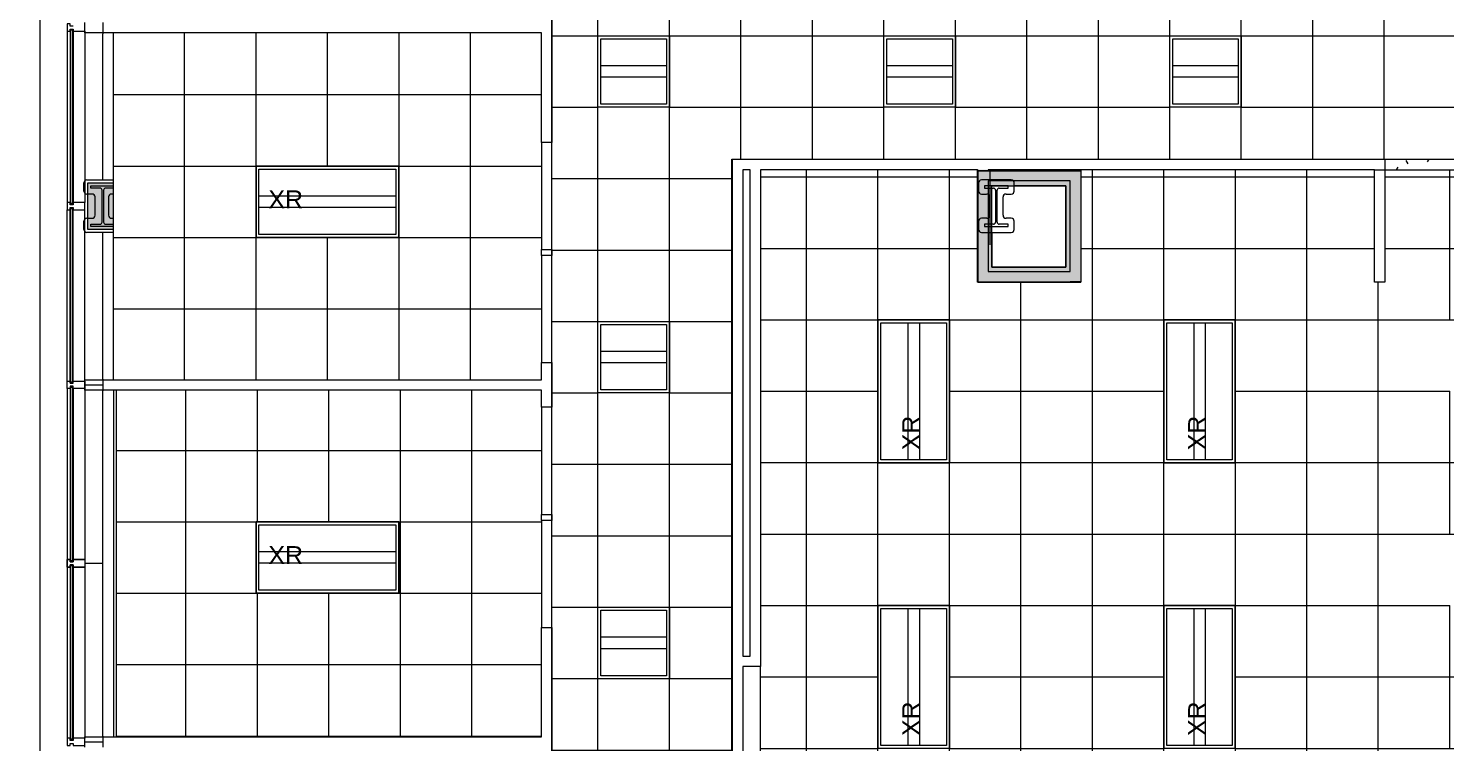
# Model space of a CAD drawing. Header units: inches. Extents: x 1724 to 6154, y -664 to 702.
# Drawn here: x 1724.3 to 2200.1, y -42.9 to 197.1 of the extents above; entities that cross this region are included whole.
import ezdxf

# ---------------------------------------------------------------- set-up
doc = ezdxf.new("R2010")
doc.units = ezdxf.units.IN
doc.header["$MEASUREMENT"] = 0
doc.linetypes.add('IMPORT-Hidden 1_8_', pattern=[0.1875, 0.125, -0.0625])
doc.layers.get('Defpoints').update_dxf_attribs({"color": 250, "lineweight": 9})
for name, color, linetype, lineweight in [('A-ANNO-NOTE', 131, 'Continuous', 9), ('A-CLNG', 13, 'Continuous', 9), ('A-CLNG-PATT', 13, 'Continuous', 9), ('A-DETL-HDLN', 250, 'IMPORT-Hidden 1_8_', 9), ('A-WALL', 250, 'Continuous', 9), ('A-WALL-PATT', 111, 'Continuous', 13), ('B-BASE', 250, 'Continuous', 9), ('E-LITE-EQPM', 33, 'Continuous', 9), ('I-WALL', 2, 'Continuous', 9), ('NABCA_dwg', 8, 'Continuous', 9), ('NB-WIND-EXT', 250, 'Continuous', 9)]:
    doc.layers.add(name, color=color, linetype=linetype, lineweight=lineweight)
doc.styles.add('Arial', font='arial.ttf', dxfattribs={"height": 6})

# ---------------------------------------------------------------- blocks, each defined once
blk = doc.blocks.new('Rectangular Ceiling Light - Recessed - New 2_x2_ - BASKET-2442823-Reflected Ceiling Plan')
at = {"layer": 'E-LITE-EQPM', "lineweight": 20}
for p, q in [((-12.74, -14.34), (-12.74, 9.66)), ((-12.74, 9.66), (11.26, 9.66)), ((-12.74, -14.34), (-12.74, 9.66)), ((-12.74, 9.66), (11.26, 9.66)), ((11.26, 9.66), (11.26, -14.34)), ((11.26, 9.66), (11.26, -14.34)), ((-11.74, -13.34), (-11.74, 8.66)), ((-11.74, 8.66), (10.26, 8.66)), ((10.26, 8.66), (10.26, -13.34)), ((10.26, -0.42), (-11.74, -0.42)), ((10.26, -4.26), (-11.74, -4.26)), ((10.26, -13.34), (-11.74, -13.34)), ((11.26, -14.34), (-12.74, -14.34)), ((11.26, -14.34), (-12.74, -14.34))]:
    blk.add_line(p, q, dxfattribs=at)
blk = doc.blocks.new('Rectangular Ceiling Light - Recessed - Existing Relocated 2_x4_ - BASKET-2505325-Reflected Ceiling Plan')
at = {"layer": 'E-LITE-EQPM', "lineweight": 20}
for p, q in [((-24.74, -14.34), (-24.74, 9.66)), ((-24.74, 9.66), (23.26, 9.66)), ((23.26, 9.66), (23.26, -14.34)), ((-23.74, -13.34), (-23.74, 8.66)), ((-23.74, 8.66), (22.26, 8.66)), ((22.26, 8.66), (22.26, -13.34)), ((22.26, -0.42), (-23.74, -0.42)), ((22.26, -4.26), (-23.74, -4.26)), ((22.26, -13.34), (-23.74, -13.34)), ((23.26, -14.34), (-24.74, -14.34))]:
    blk.add_line(p, q, dxfattribs=at)
blk = doc.blocks.new('NABCA_dwg_MA-2900-8th-120718_dwg-2391440-New Construction - Test Fit Plan-2421454-Reflected Ceiling Plan')
at = {"layer": 'B-BASE'}
h = blk.add_hatch(color=256, dxfattribs=at)
h.paths.add_polyline_path([(-8054.69, -3128.6), (-8024.86, -3128.6), (-8024.86, -3091.27), (-8059.44, -3091.31), (-8059.44, -3128.6), (-8056, -3128.6)], flags=0)
h.paths.add_polyline_path([(-8054.69, -3123.6), (-8054.69, -3096.27), (-8029.86, -3096.27), (-8029.86, -3123.6), (-8046.23, -3123.6)], flags=0)
blk.add_hatch(color=256, dxfattribs=at).paths.add_polyline_path([(-8349.59, -3110.93), (-8349.59, -3095.27), (-8358.21, -3095.27), (-8358.21, -3110.93), (-8349.66, -3110.93)], flags=0)
at = {"layer": 'A-WALL', "color": 10, "lineweight": 30}
blk.add_line((-8024.86, -3128.6), (-8028.36, -3128.6), dxfattribs=at)
at = {"layer": 'B-BASE'}
for p, q in [((-8365.21, -3044.35), (-8365.21, -3101.85)), ((-8363.41, -3043.98), (-8364.01, -3043.98)), ((-8359.21, -3044.35), (-8359.21, -3041.85)), ((-8359.21, -3044.35), (-8359.21, -3044.85)), ((-8359.21, -3044.85), (-8359.21, -3101.85)), ((-8353.21, -3094.27), (-8353.21, -3045.19)), ((-8059.44, -3091.27), (-8024.86, -3091.27)), ((-8024.86, -3091.27), (-8059.44, -3091.27)), ((-8359.55, -3098.02), (-8359.55, -3095.27)), ((-8358.55, -3094.27), (-8349.59, -3094.27)), ((-8353.46, -3108.43), (-8353.46, -3097.77)), ((-8352.96, -3097.77), (-8352.96, -3108.43)), ((-8349.59, -3097.02), (-8352.21, -3097.02)), ((-8059.19, -3095.27), (-8059.19, -3098.02)), ((-8048.19, -3094.27), (-8058.19, -3094.27)), ((-8056, -3097.02), (-8054.19, -3097.02)), ((-8053.44, -3097.77), (-8053.44, -3108.43)), ((-8052.94, -3108.43), (-8052.94, -3097.77)), ((-8047.19, -3098.02), (-8047.19, -3095.27)), ((-8363.41, -3102.23), (-8364.01, -3102.23)), ((-8356.8, -3099.02), (-8358.55, -3099.02)), ((-8355.8, -3106.18), (-8355.8, -3100.02)), ((-8351.3, -3100.02), (-8351.3, -3106.18)), ((-8349.59, -3099.02), (-8350.3, -3099.02)), ((-8058.19, -3099.02), (-8056.45, -3099.02)), ((-8055.44, -3100.02), (-8055.44, -3106.18)), ((-8050.94, -3106.18), (-8050.94, -3100.02)), ((-8049.94, -3099.02), (-8048.19, -3099.02)), ((-8365.21, -3161.86), (-8365.21, -3104.35)), ((-8363.41, -3103.98), (-8364.01, -3103.98)), ((-8359.21, -3161.42), (-8359.21, -3104.35)), ((-8358.55, -3107.18), (-8356.8, -3107.18)), ((-8350.3, -3107.18), (-8349.59, -3107.18)), ((-8056.44, -3107.18), (-8058.19, -3107.18)), ((-8048.19, -3107.18), (-8049.94, -3107.18)), ((-8359.55, -3110.93), (-8359.55, -3108.18)), ((-8349.59, -3111.93), (-8358.55, -3111.93)), ((-8353.21, -3161.17), (-8353.21, -3111.93)), ((-8352.21, -3109.18), (-8349.59, -3109.18)), ((-8059.19, -3108.18), (-8059.19, -3110.93)), ((-8058.19, -3111.93), (-8056, -3111.93)), ((-8054.19, -3109.18), (-8056, -3109.18)), ((-8056, -3111.93), (-8048.19, -3111.93)), ((-8047.19, -3110.93), (-8047.19, -3108.18)), ((-8365.21, -3164.35), (-8365.21, -3221.85)), ((-8363.41, -3162.23), (-8364.01, -3162.23)), ((-8363.41, -3163.98), (-8364.01, -3163.98)), ((-8359.21, -3161.86), (-8359.21, -3161.42)), ((-8359.21, -3161.85), (-8359.21, -3164.35)), ((-8359.21, -3163.1), (-8353.21, -3163.1)), ((-8359.21, -3164.35), (-8359.21, -3164.92)), ((-8353.21, -3281.15), (-8353.21, -3165.17)), ((-8349.59, -3165.17), (-8349.59, -3281.15)), ((-8365.21, -3224.35), (-8365.21, -3281.85)), ((-8363.41, -3222.23), (-8364.01, -3222.23)), ((-8363.41, -3223.98), (-8364.01, -3223.98)), ((-8359.21, -3223.1), (-8353.21, -3223.1)), ((-8359.21, -3224.35), (-8359.21, -3281.4)), ((-8363.41, -3282.23), (-8364.01, -3282.23)), ((-8359.21, -3281.4), (-8359.21, -3281.85)), ((-8359.21, -3284.35), (-8359.21, -3281.85)), ((-8359.21, -3283.1), (-8353.21, -3283.1))]:
    blk.add_line(p, q, dxfattribs=at)
at = {"layer": 'B-BASE', "flags": 128}
for points in [[(-5935.21, -3896.6), (-5935.21, -3904.1), (-8374.21, -3904.1), (-8374.21, -2881.08), (-8378.21, -2881.08), (-8378.21, -2538.1), (-5818.21, -2538.1), (-5818.21, -2548.1)], [(-8363.21, -3042.6), (-8364.21, -3042.6), (-8364.21, -3041.85), (-8365.21, -3041.85), (-8365.21, -3044.35), (-8364.21, -3044.35), (-8364.21, -3043.6), (-8363.21, -3043.6), (-8363.21, -3044.35), (-8359.21, -3044.35)], [(-8349.59, -3110.93), (-8358.21, -3110.93), (-8358.21, -3095.27), (-8349.59, -3095.27)], [(-8354.21, -3097.02), (-8357.21, -3097.02), (-8357.21, -3096.27), (-8349.59, -3096.27)], [(-8056, -3096.27), (-8057.19, -3096.27), (-8057.19, -3097.02), (-8056, -3097.02)], [(-8052.19, -3097.02), (-8049.19, -3097.02), (-8049.19, -3096.27), (-8056, -3096.27)], [(-8054.69, -3111.93), (-8054.69, -3123.6), (-8029.86, -3123.6), (-8029.86, -3096.27), (-8047.19, -3096.27)], [(-8349.59, -3109.93), (-8357.21, -3109.93), (-8357.21, -3109.18), (-8354.21, -3109.18)], [(-8056, -3109.18), (-8057.19, -3109.18), (-8057.19, -3109.93), (-8056, -3109.93)], [(-8056, -3109.93), (-8049.19, -3109.93), (-8049.19, -3109.18), (-8052.19, -3109.18)], [(-8363.21, -3163.6), (-8364.21, -3163.6), (-8364.21, -3164.35), (-8365.21, -3164.35), (-8365.21, -3161.85), (-8364.21, -3161.85), (-8364.21, -3162.6), (-8363.21, -3162.6), (-8363.21, -3161.85), (-8359.21, -3161.85)], [(-8359.21, -3164.35), (-8363.21, -3164.35), (-8363.21, -3163.6)], [(-8359.21, -3164.92), (-8359.21, -3221.85), (-8363.21, -3221.85), (-8363.21, -3222.6)], [(-8363.21, -3282.6), (-8364.21, -3282.6), (-8364.21, -3281.85), (-8365.21, -3281.85), (-8365.21, -3284.35), (-8364.21, -3284.35), (-8364.21, -3283.6), (-8363.21, -3283.6), (-8363.21, -3284.35), (-8359.21, -3284.35)], [(-8359.21, -3281.85), (-8363.21, -3281.85), (-8363.21, -3282.6)]]:
    blk.add_lwpolyline(points, dxfattribs=at)
for points in [[(-8029.86, -3096.27), (-8029.86, -3123.6), (-8054.69, -3123.6), (-8054.69, -3096.27)], [(-8363.21, -3102.6), (-8364.21, -3102.6), (-8364.21, -3101.85), (-8365.21, -3101.85), (-8365.21, -3104.35), (-8364.21, -3104.35), (-8364.21, -3103.6), (-8363.21, -3103.6), (-8363.21, -3104.35), (-8359.21, -3104.35), (-8359.21, -3101.85), (-8363.21, -3101.85)], [(-8028.36, -3128.6), (-8059.44, -3128.6)], [(-8363.21, -3223.6), (-8364.21, -3223.6), (-8364.21, -3224.35), (-8365.21, -3224.35), (-8365.21, -3221.85), (-8364.21, -3221.85), (-8364.21, -3222.6), (-8363.21, -3222.6), (-8363.21, -3221.85), (-8359.21, -3221.85), (-8359.21, -3224.35), (-8363.21, -3224.35)]]:
    blk.add_lwpolyline(points, close=True, dxfattribs=at)
at = {"layer": 'B-BASE'}
for centre, radius, start, end in [((-8358.55, -3095.27), 1, 90, 180), ((-8354.21, -3097.77), 0.75, 0, 90), ((-8352.21, -3097.77), 0.75, 90, 180), ((-8058.19, -3095.27), 1, 90, 180), ((-8054.19, -3097.77), 0.75, 0, 90), ((-8052.19, -3097.77), 0.75, 90, 180), ((-8048.19, -3095.27), 1, 45, 90), ((-8048.19, -3095.27), 1, 0, 42.6385), ((-8358.55, -3098.02), 1, 180, 270), ((-8356.8, -3100.02), 1, 0, 90), ((-8350.3, -3100.02), 1, 90, 180), ((-8058.19, -3098.02), 1, 180, 270), ((-8056.44, -3100.02), 1, 61.9238, 90), ((-8056.44, -3100.02), 1, 0, 61.9238), ((-8049.94, -3100.02), 1, 90, 180), ((-8048.19, -3098.02), 1, 270, 0), ((-8358.55, -3108.18), 1, 90, 180), ((-8356.8, -3106.18), 1, 270, 0), ((-8350.3, -3106.18), 1, 180, 270), ((-8058.19, -3108.18), 1, 90, 180), ((-8056.44, -3106.18), 1, 270, 298.0762), ((-8056.44, -3106.18), 1, 298.0762, 0), ((-8049.94, -3106.18), 1, 180, 270), ((-8048.19, -3108.18), 1, 0, 90), ((-8358.55, -3110.93), 1, 180, 270), ((-8354.21, -3108.43), 0.75, 270, 0), ((-8352.21, -3108.43), 0.75, 180, 270), ((-8058.19, -3110.93), 1, 180, 270), ((-8054.19, -3108.43), 0.75, 270, 0), ((-8052.19, -3108.43), 0.75, 180, 270), ((-8048.19, -3110.93), 1, 270, 0)]:
    blk.add_arc(centre, radius, start, end, dxfattribs=at)
at = {"layer": 'Defpoints'}
for p, q in [((-8059.44, -3091.27), (-8024.86, -3091.27)), ((-8024.86, -3128.6), (-8059.44, -3128.6))]:
    blk.add_line(p, q, dxfattribs=at)
at = {"layer": 'NB-WIND-EXT'}
for p, q in [((-8364.21, -3043.6), (-8364.21, -3101.85)), ((-8364.01, -3043.6), (-8364.01, -3102.6)), ((-8363.41, -3043.6), (-8363.41, -3102.6)), ((-8363.21, -3043.6), (-8363.21, -3101.85)), ((-8364.21, -3162.6), (-8364.21, -3104.35)), ((-8364.01, -3162.6), (-8364.01, -3103.6)), ((-8363.41, -3162.6), (-8363.41, -3103.6)), ((-8363.21, -3162.6), (-8363.21, -3104.35)), ((-8364.21, -3164.35), (-8364.21, -3222.6)), ((-8364.01, -3163.6), (-8364.01, -3222.6)), ((-8363.41, -3163.6), (-8363.41, -3222.6)), ((-8364.21, -3223.6), (-8364.21, -3281.85)), ((-8364.01, -3223.6), (-8364.01, -3282.6)), ((-8363.41, -3223.6), (-8363.41, -3282.6)), ((-8363.21, -3223.6), (-8363.21, -3281.85))]:
    blk.add_line(p, q, dxfattribs=at)
at = {"layer": 'NB-WIND-EXT', "flags": 128}
blk.add_lwpolyline([(-8363.21, -3164.35), (-8363.21, -3222.6), (-8364.21, -3222.6), (-8364.21, -3221.85), (-8365.21, -3221.85), (-8365.21, -3224.35), (-8364.21, -3224.35), (-8364.21, -3223.6), (-8363.21, -3223.6), (-8363.21, -3224.35), (-8359.21, -3224.35)], dxfattribs=at)
blk = doc.blocks.new('NABCA_dwg-2391440-Reflected Ceiling Plan')
at = {"layer": 'A-DETL-HDLN'}
for p, q in [((2047.05, 149.4), (2047.05, 145.9)), ((2047.05, 145.9), (2047.05, 124.4))]:
    blk.add_line(p, q, dxfattribs=at)
at = {"layer": 'A-WALL', "color": 7, "lineweight": 20}
for p, q in [((1749.27, 199.15), (1749.27, 195.65)), ((1749.27, 195.65), (1749.27, 195.3)), ((1749.27, 79.33), (1749.27, 79.08)), ((1749.27, 79.08), (1749.27, 75.58)), ((1749.27, 75.58), (1749.27, 75.33)), ((1749.27, -40.65), (1749.27, -40.9)), ((1749.27, -40.9), (1749.27, -44.4))]:
    blk.add_line(p, q, dxfattribs=at)
blk.add_blockref('NABCA_dwg_MA-2900-8th-120718_dwg-2391440-New Construction - Test Fit Plan-2421454-Reflected Ceiling Plan', (10102.48, 3240.5))

msp = doc.modelspace()

# ---------------------------------------------------------------- hatches: boundary and pattern name
at = {"layer": 'A-CLNG-PATT', "lineweight": 13}
h = msp.add_hatch(dxfattribs=at)
h.set_pattern_fill('FP_52', color=256, style=0, pattern_type=2)
h.set_pattern_definition([(0, (2755.523, 26.647), (0, -24), []), (270, (2755.523, 26.647), (-24, -1e-15), [])])
h.paths.add_polyline_path([(1960.52, -160.48), (1960.52, 153.15), (2283.52, 153.15), (2283.52, 213.46), (2080.65, 213.46), (2080.65, 466.02), (2767.02, 466.02), (2767.02, 314.52), (2569.02, 314.5), (2569.02, 154.02), (2947.52, 154.02), (2947.52, 314.52), (2827.52, 314.52), (2827.52, 524.52), (1900.02, 524.52), (1900.02, -160.48), (1939.52, -160.48)], flags=0)
h.paths.add_polyline_path([(1939.52, -117.35), (1915.52, -117.35), (1915.52, -93.35), (1939.52, -93.35), (1939.52, -100.89)], flags=0)
h.paths.add_polyline_path([(1915.52, -21.35), (1915.52, 2.65), (1939.52, 2.65), (1939.52, -21.35), (1917, -21.35)], flags=0)
h.paths.add_polyline_path([(1915.52, 74.65), (1915.52, 98.65), (1939.52, 98.65), (1939.52, 74.65), (1930.25, 74.65)], flags=0)
h.paths.add_polyline_path([(1915.52, 170.65), (1915.52, 194.65), (1939.52, 194.65), (1939.52, 170.65), (1916.65, 170.65)], flags=0)
h.paths.add_polyline_path([(2131.52, 170.65), (2107.52, 170.65), (2107.52, 194.65), (2131.52, 194.65), (2131.52, 173.5)], flags=0)
h.paths.add_polyline_path([(2020.67, 170.65), (2011.52, 170.65), (2011.52, 194.65), (2035.52, 194.65), (2035.52, 170.65)], flags=0)
h.paths.add_polyline_path([(2203.52, 170.65), (2203.52, 194.65), (2227.52, 194.65), (2227.52, 170.65)], flags=0)
h.paths.add_polyline_path([(2779.52, 170.65), (2779.52, 194.65), (2803.52, 194.65), (2803.52, 170.65), (2792.87, 170.65)], flags=0)
h.paths.add_polyline_path([(2899.52, 170.65), (2899.52, 194.65), (2923.52, 194.65), (2923.52, 170.65), (2911.67, 170.65)], flags=0)
h.paths.add_polyline_path([(2707.52, 218.65), (2707.52, 266.65), (2731.52, 266.65), (2731.52, 218.65)], flags=0)
h.paths.add_polyline_path([(2635.52, 218.65), (2611.52, 218.65), (2611.52, 266.65), (2635.52, 266.65), (2635.52, 255.14)], flags=0)
h.paths.add_polyline_path([(2899.52, 266.4), (2875.52, 266.4), (2875.52, 290.4), (2923.52, 290.4), (2923.52, 266.4), (2911.67, 266.4)], flags=0)
h.paths.add_polyline_path([(1915.52, 290.65), (1915.52, 314.65), (1939.52, 314.65), (1939.52, 290.65), (1917.3, 290.65)], flags=0)
h.paths.add_polyline_path([(2028.37, 290.65), (2011.52, 290.65), (2011.52, 314.65), (2035.52, 314.65), (2035.52, 290.65)], flags=0)
h.paths.add_polyline_path([(2803.52, 290.65), (2779.52, 290.65), (2779.52, 314.65), (2803.52, 314.65), (2803.52, 314.52)], flags=0)
h.paths.add_polyline_path([(1915.52, 386.65), (1915.52, 410.65), (1939.52, 410.65), (1939.52, 386.65), (1925.63, 386.65)], flags=0)
h.paths.add_polyline_path([(2011.52, 386.65), (2011.52, 410.65), (2035.52, 410.65), (2035.52, 386.65), (2015.97, 386.65)], flags=0)
h.paths.add_polyline_path([(2779.52, 386.65), (2779.52, 410.65), (2803.52, 410.65), (2803.52, 386.65), (2784.94, 386.65)], flags=0)
h.paths.add_polyline_path([(1915.52, 482.65), (1915.52, 506.65), (1939.52, 506.65), (1939.52, 482.65), (1930.13, 482.65)], flags=0)
h.paths.add_polyline_path([(2011.52, 482.65), (2011.52, 506.65), (2035.52, 506.65), (2035.52, 482.65)], flags=0)
h.paths.add_polyline_path([(2107.52, 482.65), (2107.52, 506.65), (2131.52, 506.65), (2131.52, 482.65)], flags=0)
h.paths.add_polyline_path([(2299.52, 482.65), (2299.52, 506.65), (2323.52, 506.65), (2323.52, 482.65), (2317.67, 482.65)], flags=0)
h.paths.add_polyline_path([(2779.52, 482.65), (2779.52, 506.65), (2803.52, 506.65), (2803.52, 482.65), (2792.87, 482.65)], flags=0)
h.paths.add_polyline_path([(2419.52, 482.65), (2395.52, 482.65), (2395.52, 506.65), (2419.52, 506.65), (2419.52, 483.91)], flags=0)
h.paths.add_polyline_path([(2587.52, 482.65), (2587.52, 506.65), (2611.52, 506.65), (2611.52, 482.65)], flags=0)
h.paths.add_polyline_path([(2515.52, 482.65), (2491.52, 482.65), (2491.52, 506.65), (2515.52, 506.65), (2515.52, 485.34)], flags=0)
h.paths.add_polyline_path([(2203.52, 482.65), (2203.52, 506.65), (2227.52, 506.65), (2227.52, 482.65)], flags=0)
h.paths.add_polyline_path([(2683.52, 482.65), (2683.52, 506.65), (2707.52, 506.65), (2707.52, 482.65)], flags=0)
h = msp.add_hatch(dxfattribs=at)
h.set_pattern_fill('FP_29', color=256, style=0, pattern_type=2)
h.set_pattern_definition([(0, (1824.71, 126.862), (0, -24), []), (270, (1824.71, 126.862), (-24, -1e-15), [])])
h.paths.add_polyline_path([(1752.9, 79.08), (1896.52, 79.08), (1896.52, 195.65), (1752.9, 195.65), (1752.9, 118.95)], flags=0)
h.paths.add_polyline_path([(1848.71, 126.86), (1800.71, 126.86), (1800.71, 150.86), (1848.71, 150.86)], flags=0)
h = msp.add_hatch(dxfattribs=at)
h.set_pattern_fill('FP_49', color=256, style=0, pattern_type=2)
h.set_pattern_definition([(0, (0, 0), (30.72, 7.68), [1.267, -21.773, 1.267, -21.773, -122.88]), (0, (0, 0), (30.72, 7.68), [-46.08, 1.267, -44.813, 1.267, -21.773, -53.76]), (0, (0, 0), (30.72, 7.68), [-115.2, 1.267, -14.093, 1.267, -37.133]), (120, (11.52, 3.84), (-22.011075, 22.7643), [1.267, -21.773, 1.267, -21.773, -122.88]), (120, (11.52, 3.84), (-22.011075, 22.7643), [-46.08, 1.267, -44.813, 1.267, -21.773, -53.76]), (120, (11.52, 3.84), (-22.011075, 22.7643), [-115.2, 1.267, -14.093, 1.267, -37.133]), (240, (15.36, 19.2), (-8.708925, -30.4443), [1.267, -21.773, 1.267, -21.773, -122.88]), (240, (15.36, 19.2), (-8.708925, -30.4443), [-46.08, 1.267, -44.813, 1.267, -21.773, -53.76]), (240, (15.36, 19.2), (-8.708925, -30.4443), [-115.2, 1.267, -14.093, 1.267, -37.133])])
h.paths.add_polyline_path([(2179.74, 149.65), (2283.52, 149.65), (2283.52, 153.15), (2179.74, 153.15)], flags=0)
h = msp.add_hatch(dxfattribs=at)
h.set_pattern_fill('FP_53', color=256, style=0, pattern_type=2)
h.set_pattern_definition([(0, (2753.523, -164.79), (0, -24), []), (270, (2753.523, -164.79), (-24, -1e-15), [])])
h.paths.add_polyline_path([(2572.77, -491.23), (3607.52, -491.23), (3607.52, -430.73), (2392.24, -430.73), (2392.24, -214.89), (2303.9, -214.89), (2303.9, -201.14), (2239.99, -201.1), (2239.99, 58.02), (2336.86, 58.02), (2336.86, 149.65), (2179.74, 149.65), (2179.74, 111.9), (2176.24, 111.9), (2176.24, 149.65), (2077.63, 149.65), (2077.63, 111.9), (2042.99, 111.9), (2042.99, 149.65), (1970.15, 149.65), (1970.15, -96.5), (2042.8, -96.5), (2042.8, -62.63), (2077.63, -62.63), (2077.63, -96.5), (2176.24, -96.5), (2176.24, -61.76), (2179.74, -61.76), (2179.74, -275.39), (2331.99, -275.39), (2331.99, -431.35), (2314.99, -431.35), (2314.99, -430.73), (1991.52, -430.73), (1991.52, -403.83), (1931.02, -403.83), (1931.02, -491.23), (2314.99, -491.23), (2314.99, -490.6), (2331.99, -490.6), (2331.99, -491.23), (2555.27, -491.23)], flags=0)
h.paths.add_polyline_path([(1961.52, -476.79), (1961.52, -452.79), (1985.52, -452.79), (1985.52, -476.79)], flags=0)
h.paths.add_polyline_path([(3233.52, -476.79), (3209.52, -476.79), (3209.52, -452.79), (3233.52, -452.79), (3233.52, -473.35)], flags=0)
h.paths.add_polyline_path([(3030.47, -476.79), (3017.52, -476.79), (3017.52, -452.79), (3041.52, -452.79), (3041.52, -476.79)], flags=0)
h.paths.add_polyline_path([(3113.52, -476.79), (3113.52, -452.79), (3137.52, -452.79), (3137.52, -476.79)], flags=0)
h.paths.add_polyline_path([(2555.27, -476.79), (2537.52, -476.79), (2537.52, -452.79), (2561.52, -452.79), (2561.52, -476.79)], flags=0)
h.paths.add_polyline_path([(2633.52, -476.79), (2633.52, -452.79), (2657.52, -452.79), (2657.52, -476.79)], flags=0)
h.paths.add_polyline_path([(2369.52, -476.79), (2345.52, -476.79), (2345.52, -452.79), (2369.52, -452.79), (2369.52, -467.29)], flags=0)
h.paths.add_polyline_path([(2273.52, -476.79), (2249.52, -476.79), (2249.52, -452.79), (2273.52, -452.79), (2273.52, -467.29)], flags=0)
h.paths.add_polyline_path([(2177.52, -476.79), (2153.52, -476.79), (2153.52, -452.79), (2177.52, -452.79), (2177.52, -467.29)], flags=0)
h.paths.add_polyline_path([(2729.52, -476.79), (2729.52, -452.79), (2753.52, -452.79), (2753.52, -476.79)], flags=0)
h.paths.add_polyline_path([(2081.52, -476.79), (2057.52, -476.79), (2057.52, -452.79), (2081.52, -452.79), (2081.52, -467.29)], flags=0)
h.paths.add_polyline_path([(3497.52, -476.79), (3497.52, -452.79), (3521.52, -452.79), (3521.52, -476.79), (3505.67, -476.79)], flags=0)
h.paths.add_polyline_path([(3425.52, -476.79), (3401.52, -476.79), (3401.52, -452.79), (3425.52, -452.79), (3425.52, -467.34)], flags=0)
h.paths.add_polyline_path([(2849.52, -476.79), (2825.52, -476.79), (2825.52, -452.79), (2849.52, -452.79), (2849.52, -475.28)], flags=0)
h.paths.add_polyline_path([(2465.52, -476.79), (2441.52, -476.79), (2441.52, -452.79), (2465.52, -452.79), (2465.52, -467.29)], flags=0)
h.paths.add_polyline_path([(3329.52, -476.79), (3305.52, -476.79), (3305.52, -452.79), (3329.52, -452.79), (3329.52, -471.74)], flags=0)
h.paths.add_polyline_path([(2921.52, -476.79), (2921.52, -452.79), (2945.52, -452.79), (2945.52, -476.79)], flags=0)
h.paths.add_polyline_path([(2369.52, -404.79), (2345.52, -404.79), (2345.52, -380.79), (2369.52, -380.79), (2369.52, -394.01)], flags=0)
h.paths.add_polyline_path([(2345.52, -308.79), (2345.52, -284.79), (2369.52, -284.79), (2369.52, -308.79)], flags=0)
h.paths.add_polyline_path([(2211.74, -260.79), (2201.52, -260.79), (2201.52, -236.79), (2225.52, -236.79), (2225.52, -260.79)], flags=0)
h.paths.add_polyline_path([(2321.52, -260.79), (2297.52, -260.79), (2297.52, -236.79), (2321.52, -236.79), (2321.52, -247.45)], flags=0)
h.paths.add_polyline_path([(2353.23, -211.39), (2392.24, -211.39), (2392.24, -180.14), (2307.65, -180.14), (2307.65, -201.14), (2307.4, -201.14), (2307.4, -211.39), (2321.52, -211.39)], flags=0)
h.paths.add_polyline_path([(2201.52, -164.79), (2201.52, -140.79), (2225.52, -140.79), (2225.52, -164.79), (2213.33, -164.79)], flags=0)
h.paths.add_polyline_path([(2201.52, -68.79), (2201.52, -44.79), (2225.52, -44.79), (2225.52, -68.79)], flags=0)
h.paths.add_polyline_path([(2033.52, -44.79), (2009.52, -44.79), (2009.52, 3.21), (2033.52, 3.21), (2033.52, -27.61)], flags=0)
h.paths.add_polyline_path([(2105.51, -44.79), (2105.51, 3.21), (2129.51, 3.21), (2129.51, -44.79)], flags=0)
h.paths.add_polyline_path([(2201.52, 3.21), (2201.52, 27.21), (2225.52, 27.21), (2225.52, 3.21)], flags=0)
h.paths.add_polyline_path([(2033.52, 51.21), (2009.52, 51.21), (2009.52, 99.21), (2033.52, 99.21)], flags=0)
h.paths.add_polyline_path([(2105.51, 51.21), (2105.51, 99.21), (2129.51, 99.21), (2129.51, 51.21)], flags=0)
h.paths.add_polyline_path([(2201.52, 75.21), (2201.52, 99.21), (2225.52, 99.21), (2225.52, 75.21)], flags=0)
h.paths.add_polyline_path([(2321.52, 75.21), (2297.52, 75.21), (2297.52, 99.21), (2321.52, 99.21)], flags=0)
h = msp.add_hatch(dxfattribs=at)
h.set_pattern_fill('FP_28', color=256, style=0, pattern_type=2)
h.set_pattern_definition([(0, (1825.173, 7.34), (0, -24), []), (270, (1825.173, 7.34), (-24, -1e-15), [])])
h.paths.add_polyline_path([(1896.52, -40.9), (1896.52, 75.58), (1753.82, 75.58), (1753.82, -40.9), (1842.47, -40.9)], flags=0)
h.paths.add_polyline_path([(1842.47, 7.34), (1800.71, 7.34), (1800.71, 31.34), (1848.71, 31.34), (1848.71, 7.34)], flags=0)
at = {"layer": 'A-WALL-PATT', "transparency": 33554432}
for points in [[(2042.99, 111.9), (2043.05, 111.9), (2043.05, 149.19), (2046.49, 149.23), (2046.49, 149.65), (2042.99, 149.65), (2042.99, 115.4)], [(2046.49, 149.19), (2074.13, 149.23), (2074.13, 149.4), (2046.49, 149.4), (2046.49, 149.23)], [(2074.13, 149.22), (2077.63, 149.23), (2077.63, 149.4), (2074.13, 149.4), (2074.13, 149.23)]]:
    msp.add_hatch(color=8, dxfattribs=at).paths.add_polyline_path(points, flags=0)

# ---------------------------------------------------------------- linework, layer by layer
at = {"layer": 'A-CLNG', "lineweight": 13}
for p, q in [((1900.02, -124.15), (1900.02, 519.07)), ((1752.9, 79.08), (1752.9, 195.65)), ((1915.52, 170.65), (1915.52, 194.65)), ((1915.52, 194.65), (1939.52, 194.65)), ((1939.52, 194.65), (1939.52, 170.65)), ((2011.52, 170.65), (2011.52, 194.65)), ((2011.52, 194.65), (2035.52, 194.65)), ((2035.52, 194.65), (2035.52, 170.65)), ((2107.52, 170.65), (2107.52, 194.65)), ((2107.52, 194.65), (2131.52, 194.65)), ((2131.52, 194.65), (2131.52, 170.65)), ((1939.52, 170.65), (1915.52, 170.65)), ((2035.52, 170.65), (2011.52, 170.65)), ((2131.52, 170.65), (2107.52, 170.65)), ((1896.52, 158.83), (1896.52, 122.83)), ((1960.52, -160.48), (1960.52, 153.15)), ((1960.52, 153.15), (1960.65, 153.15)), ((2179.74, 153.15), (2283.52, 153.15)), ((1848.71, 150.86), (1800.71, 150.86)), ((1800.71, 150.86), (1800.71, 126.86)), ((1848.71, 126.86), (1848.71, 150.86)), ((2042.99, 149.65), (2043.05, 149.65)), ((2043.05, 149.64), (2043.05, 111.9)), ((2077.63, 149.4), (2077.63, 149.65)), ((2176.24, 149.65), (2283.52, 149.65)), ((1800.71, 126.86), (1848.71, 126.86)), ((1915.52, 74.65), (1915.52, 98.65)), ((1915.52, 98.65), (1939.52, 98.65)), ((1939.52, 98.65), (1939.52, 74.65)), ((2009.52, 99.21), (2009.52, 51.21)), ((2033.52, 99.21), (2009.52, 99.21)), ((2033.52, 51.21), (2033.52, 99.21)), ((2105.51, 99.21), (2105.51, 51.21)), ((2129.51, 99.21), (2105.51, 99.21)), ((2129.51, 51.21), (2129.51, 99.21)), ((1753.82, -40.9), (1753.82, 75.58)), ((1939.52, 74.65), (1915.52, 74.65)), ((1896.52, 69.83), (1896.52, 33.83)), ((2009.52, 51.21), (2033.52, 51.21)), ((2105.51, 51.21), (2129.51, 51.21)), ((1848.71, 31.34), (1800.71, 31.34)), ((1800.71, 31.34), (1800.71, 7.34)), ((1848.71, 7.34), (1848.71, 31.34)), ((1800.71, 7.34), (1848.71, 7.34)), ((1915.52, -21.35), (1915.52, 2.65)), ((1915.52, 2.65), (1939.52, 2.65)), ((1939.52, 2.65), (1939.52, -21.35)), ((2009.52, 3.21), (2009.52, -44.79)), ((2033.52, 3.21), (2009.52, 3.21)), ((2033.52, -44.79), (2033.52, 3.21)), ((2105.51, 3.21), (2105.51, -44.79)), ((2129.51, 3.21), (2105.51, 3.21)), ((2129.51, -44.79), (2129.51, 3.21)), ((1970.15, -96.5), (1970.15, -17.24)), ((1939.52, -21.35), (1915.52, -21.35))]:
    msp.add_line(p, q, dxfattribs=at)
at = {"layer": 'I-WALL', "color": 7, "lineweight": 20}
for p, q in [((1900.02, 235.47), (1900.02, 158.83)), ((1743.27, 195.65), (1743.27, 199.15)), ((1896.52, 195.65), (1743.27, 195.65)), ((1896.52, 158.83), (1896.52, 195.65)), ((1900.02, 158.83), (1896.52, 158.83)), ((1960.65, 153.15), (2179.74, 153.15)), ((1960.65, -105.75), (1960.65, 153.15)), ((2179.74, 153.15), (2179.74, 111.9)), ((1966.65, 149.65), (1964.15, 149.65)), ((1964.15, 149.65), (1964.15, -13.74)), ((1966.65, -13.74), (1966.65, 149.65)), ((2042.99, 149.65), (1970.15, 149.65)), ((1970.15, 149.65), (1970.15, -17.24)), ((2042.99, 111.9), (2042.99, 149.65)), ((2176.24, 149.65), (2046.49, 149.65)), ((2046.49, 149.65), (2046.49, 149.4)), ((2046.49, 149.4), (2077.63, 149.4)), ((2077.63, 149.4), (2077.63, 111.9)), ((2176.24, 111.9), (2176.24, 149.65)), ((2046.49, 145.9), (2046.49, 115.4)), ((2074.13, 145.9), (2046.49, 145.9)), ((2074.13, 115.4), (2074.13, 145.9)), ((1896.52, 120.83), (1896.52, 122.83)), ((1896.52, 122.83), (1900.02, 122.83)), ((1900.02, 120.83), (1896.52, 120.83)), ((1900.02, 122.83), (1900.02, 120.83)), ((2046.49, 115.4), (2074.13, 115.4)), ((2077.63, 111.9), (2042.99, 111.9)), ((2179.74, 111.9), (2176.24, 111.9)), ((1896.52, 79.08), (1896.52, 84.83)), ((1896.52, 84.83), (1900.02, 84.83)), ((1900.02, 84.83), (1900.02, 69.83)), ((1743.27, 75.58), (1743.27, 79.08)), ((1743.27, 79.08), (1896.52, 79.08)), ((1896.52, 75.58), (1743.27, 75.58)), ((1896.52, 69.83), (1896.52, 75.58)), ((1900.02, 69.83), (1896.52, 69.83)), ((1896.52, 31.83), (1896.52, 33.83)), ((1896.52, 33.83), (1900.02, 33.83)), ((1900.02, 33.83), (1900.02, 31.83)), ((1900.02, 31.83), (1896.52, 31.83)), ((1896.52, -40.9), (1896.52, -4.17)), ((1896.52, -4.17), (1900.02, -4.17)), ((1900.02, -4.17), (1900.02, -50.15)), ((1964.15, -13.74), (1966.65, -13.74)), ((1964.15, -17.24), (1964.15, -96.5)), ((1970.15, -17.24), (1964.15, -17.24)), ((1743.27, -44.4), (1743.27, -40.9)), ((1743.27, -40.9), (1896.52, -40.9))]:
    msp.add_line(p, q, dxfattribs=at)
at = {"layer": 'I-WALL', "lineweight": 13}
for p, q in [((1896.52, 120.83), (1896.52, 84.83)), ((1896.52, 31.83), (1896.52, -4.17))]:
    msp.add_line(p, q, dxfattribs=at)

# ---------------------------------------------------------------- block references
at = {"layer": 'E-LITE-EQPM', "lineweight": 20}
for name, p in [('Rectangular Ceiling Light - Recessed - New 2_x2_ - BASKET-2442823-Reflected Ceiling Plan', (1928.26, 184.99)), ('Rectangular Ceiling Light - Recessed - New 2_x2_ - BASKET-2442823-Reflected Ceiling Plan', (2024.26, 184.99)), ('Rectangular Ceiling Light - Recessed - New 2_x2_ - BASKET-2442823-Reflected Ceiling Plan', (2120.26, 184.99)), ('Rectangular Ceiling Light - Recessed - Existing Relocated 2_x4_ - BASKET-2505325-Reflected Ceiling Plan', (1825.45, 141.2)), ('Rectangular Ceiling Light - Recessed - New 2_x2_ - BASKET-2442823-Reflected Ceiling Plan', (1928.26, 88.99)), ('Rectangular Ceiling Light - Recessed - Existing Relocated 2_x4_ - BASKET-2505325-Reflected Ceiling Plan', (1825.45, 21.68)), ('Rectangular Ceiling Light - Recessed - New 2_x2_ - BASKET-2442823-Reflected Ceiling Plan', (1928.26, -7.01))]:
    msp.add_blockref(name, p, dxfattribs=at)
at = {"layer": 'E-LITE-EQPM', "lineweight": 20, "rotation": 89.9999999999999}
for p in [(2019.18, 75.95), (2115.16, 75.95), (2019.18, -20.05), (2115.16, -20.05)]:
    msp.add_blockref('Rectangular Ceiling Light - Recessed - Existing Relocated 2_x4_ - BASKET-2505325-Reflected Ceiling Plan', p, dxfattribs=at)
at = {"layer": 'NABCA_dwg', "color": 250}
msp.add_blockref('NABCA_dwg-2391440-Reflected Ceiling Plan', (0, 0), dxfattribs=at)

# ---------------------------------------------------------------- texts
at = {"layer": 'A-ANNO-NOTE', "char_height": 6, "width": 14.544, "attachment_point": 1, "style": 'Arial'}
for insert in [(1804.87, 142.69), (1804.87, 23.17)]:
    msp.add_mtext('XR', dxfattribs=dict(at, insert=insert))
at = {"layer": 'A-ANNO-NOTE', "char_height": 6, "width": 14.544, "attachment_point": 1, "rotation": 90, "style": 'Arial'}
for insert in [(2017.7, 55.37), (2113.68, 55.37), (2017.7, -40.63), (2113.68, -40.63)]:
    msp.add_mtext('XR', dxfattribs=dict(at, insert=insert))

doc.saveas('drawing.dxf')
